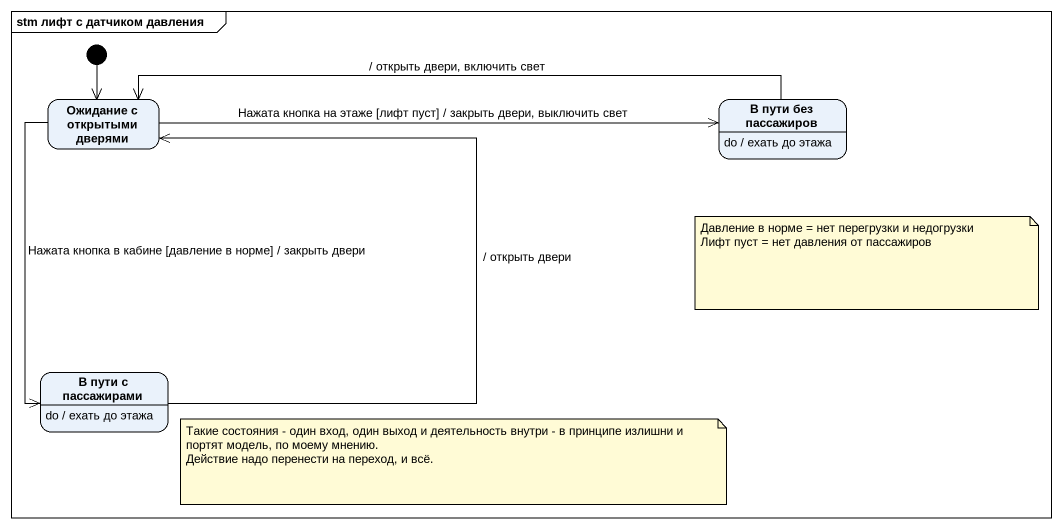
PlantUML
@startuml
mainframe stm лифт с датчиком давления
hide empty description
state "Ожидание с открытыми дверями" as Ожидание_с_открытыми_дверями
state "В пути без пассажиров" as В_пути_без_пассажиров
В_пути_без_пассажиров : do / ехать до этажа
state "В пути с пассажирами" as В_пути_с_пассажирами
В_пути_с_пассажирами : do / ехать до этажа
[*] --> Ожидание_с_открытыми_дверями
Ожидание_с_открытыми_дверями -right-> В_пути_без_пассажиров : Нажата кнопка на этаже [лифт пуст] / закрыть двери, выключить свет
Ожидание_с_открытыми_дверями --> В_пути_с_пассажирами : Нажата кнопка в кабине [давление в норме] / закрыть двери
В_пути_без_пассажиров -left-> Ожидание_с_открытыми_дверями : / открыть двери, включить свет
В_пути_с_пассажирами -up-> Ожидание_с_открытыми_дверями : / открыть двери
note as N1
  Давление в норме = нет перегрузки и недогрузки
  Лифт пуст = нет давления от пассажиров
end note
note as N2
  Такие состояния - один вход, один выход и деятельность внутри - в принципе излишни и портят модель, по моему мнению.
  Действие надо перенести на переход, и всё.
end note
@enduml
